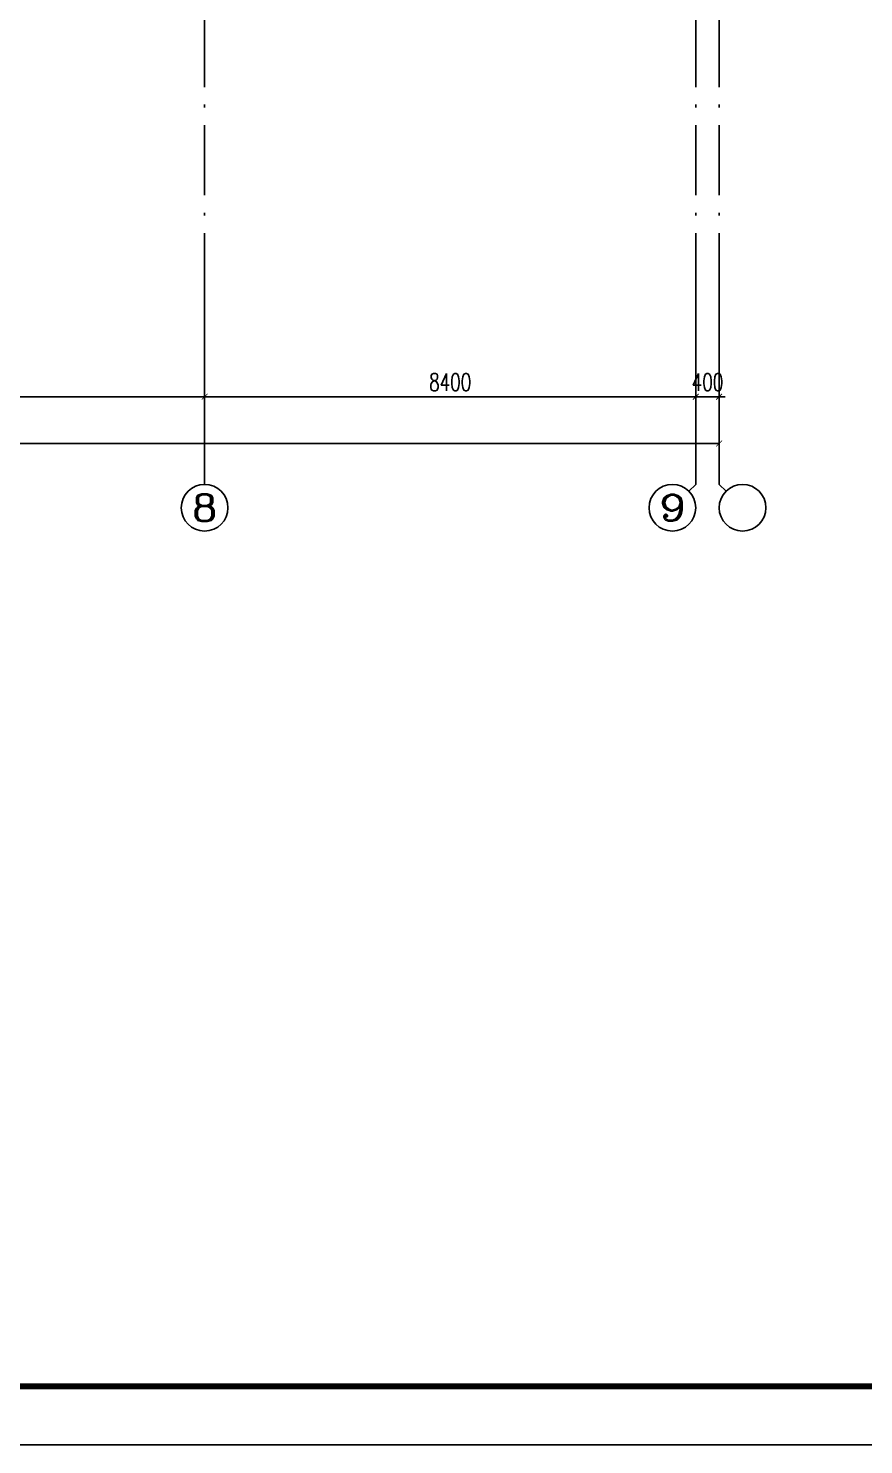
# Model space of a CAD drawing. Extents: x 169490 to 7584583, y -2399407 to 1374371.
# Drawn here: x 1762826 to 1777111, y 795791 to 820035 of the extents above; entities that cross this region are included whole.
import ezdxf
from ezdxf.enums import TextEntityAlignment as Align

# ---------------------------------------------------------------- set-up
doc = ezdxf.new("R2010")
doc.units = 0
doc.header["$LTSCALE"] = 100
doc.linetypes.add('D3轴线点划线', pattern=[18.5, 12, -3, 0.5, -3])
doc.layers.get('0').update_dxf_attribs({"linetype": 'CONTINUOUS'})
doc.layers.get('DEFPOINTS').update_dxf_attribs({"linetype": 'CONTINUOUS'})
for name, color, linetype in [('AXIS', 3, 'CONTINUOUS'), ('AXIS_TEXT', 4, 'CONTINUOUS'), ('C-AXIS(轴号)', 3, 'CONTINUOUS'), ('C-AXIS-T(字)', 7, 'CONTINUOUS'), ('C-DOTE', 8, 'D3轴线点划线'), ('图框', 140, 'CONTINUOUS')]:
    doc.layers.add(name, color=color, linetype=linetype)
doc.layers.add('砼柱', color=2, linetype='CONTINUOUS', lineweight=35)
doc.styles.add('_TCH_AXIS', font='COMPLEX', dxfattribs={"bigfont": 'GBCBIG'})
doc.styles.add('_TCH_DIM_T3', font='SIMPLEX.shx', dxfattribs={"width": 0.705882, "bigfont": 'GBCBIG.shx'})
doc.styles.add('COMPLEX', font='COMPLEX')
doc.dimstyles.new('_TCH_ARCH&&100', dxfattribs={"dimtxt": 297.5, "dimasz": 100, "dimexe": 250, "dimexo": 300, "dimgap": 100, "dimtad": 1, "dimdec": 0, "dimzin": 0, "dimdsep": 46, "dimtxsty": '_TCH_DIM_T3', "dimblk": 'ARCHTICK', "dimcen": 0.09, "dimclrt": 7, "dimazin": 2, "dimtfac": 1, "dimtdec": 0, "dimtix": 1, "dimtmove": 2, "dimatfit": 3, "dimfxl": 1, "dimtolj": 1, "dimtzin": 0, "dimarcsym": 0})

# ---------------------------------------------------------------- blocks, each defined once
blk = doc.blocks.new('_ARCHTICK')
at = {"const_width": 0.15}
blk.add_lwpolyline([(-0.5, -0.5), (0.5, 0.5)], dxfattribs=at)
blk = doc.blocks.new('*D1757')
at = {"layer": 'AXIS', "color": 0, "lineweight": -2, "transparency": 16777216}
for p, q in [((1719641, 815929), (1719641, 812679)), ((1774641, 815929), (1774641, 812679)), ((1719641, 812929), (1774641, 812929))]:
    blk.add_line(p, q, dxfattribs=at)
at = {"layer": 'DEFPOINTS', "color": 0, "transparency": 16777216}
for p in [(1719641, 816229), (1774641, 816229), (1774641, 812929)]:
    blk.add_point(p, dxfattribs=at)
at = {"layer": 'AXIS', "color": 0, "lineweight": -2, "transparency": 16777216, "xscale": 100, "yscale": 100, "zscale": 100, "rotation": 180}
blk.add_blockref('_ARCHTICK', (1719641, 812929), dxfattribs=at)
at = {"layer": 'AXIS', "color": 0, "lineweight": -2, "transparency": 16777216, "xscale": 100, "yscale": 100, "zscale": 100}
blk.add_blockref('_ARCHTICK', (1774641, 812929), dxfattribs=at)
at = {"layer": 'AXIS', "color": 7, "transparency": 16777216, "insert": (1747141, 813178), "char_height": 297.5, "attachment_point": 5, "style": '_TCH_DIM_T3'}
blk.add_mtext('\\A1;55000', dxfattribs=at)
blk = doc.blocks.new('*D1758')
at = {"layer": 'AXIS', "color": 0, "lineweight": -2, "transparency": 16777216}
for p, q in [((1774241, 815929), (1774241, 813479)), ((1774641, 815929), (1774641, 813479)), ((1774241, 813729), (1774141, 813729)), ((1774241, 813729), (1774641, 813729)), ((1774641, 813729), (1774741, 813729))]:
    blk.add_line(p, q, dxfattribs=at)
at = {"layer": 'DEFPOINTS', "color": 0, "transparency": 16777216}
for p in [(1774241, 816229), (1774641, 816229), (1774641, 813729)]:
    blk.add_point(p, dxfattribs=at)
at = {"layer": 'AXIS', "color": 0, "lineweight": -2, "transparency": 16777216, "xscale": 100, "yscale": 100, "zscale": 100}
blk.add_blockref('_ARCHTICK', (1774241, 813729), dxfattribs=at)
at = {"layer": 'AXIS', "color": 0, "lineweight": -2, "transparency": 16777216, "xscale": 100, "yscale": 100, "zscale": 100, "rotation": 180}
blk.add_blockref('_ARCHTICK', (1774641, 813729), dxfattribs=at)
at = {"layer": 'AXIS', "color": 7, "transparency": 16777216, "insert": (1774441, 813978), "char_height": 297.5, "attachment_point": 5, "style": '_TCH_DIM_T3'}
blk.add_mtext('\\A1;400', dxfattribs=at)
blk = doc.blocks.new('*D1759')
at = {"layer": 'AXIS', "color": 0, "lineweight": -2, "transparency": 16777216}
for p, q in [((1765841, 815929), (1765841, 813479)), ((1774241, 815929), (1774241, 813479)), ((1765841, 813729), (1774241, 813729))]:
    blk.add_line(p, q, dxfattribs=at)
at = {"layer": 'DEFPOINTS', "color": 0, "transparency": 16777216}
for p in [(1765841, 816229), (1774241, 816229), (1774241, 813729)]:
    blk.add_point(p, dxfattribs=at)
at = {"layer": 'AXIS', "color": 0, "lineweight": -2, "transparency": 16777216, "xscale": 100, "yscale": 100, "zscale": 100, "rotation": 180}
blk.add_blockref('_ARCHTICK', (1765841, 813729), dxfattribs=at)
at = {"layer": 'AXIS', "color": 0, "lineweight": -2, "transparency": 16777216, "xscale": 100, "yscale": 100, "zscale": 100}
blk.add_blockref('_ARCHTICK', (1774241, 813729), dxfattribs=at)
at = {"layer": 'AXIS', "color": 7, "transparency": 16777216, "insert": (1770041, 813978), "char_height": 297.5, "attachment_point": 5, "style": '_TCH_DIM_T3'}
blk.add_mtext('\\A1;8400', dxfattribs=at)
blk = doc.blocks.new('*D1760')
at = {"layer": 'AXIS', "color": 0, "lineweight": -2, "transparency": 16777216}
for p, q in [((1758441, 815929), (1758441, 813479)), ((1765841, 815929), (1765841, 813479)), ((1758441, 813729), (1765841, 813729))]:
    blk.add_line(p, q, dxfattribs=at)
at = {"layer": 'DEFPOINTS', "color": 0, "transparency": 16777216}
for p in [(1758441, 816229), (1765841, 816229), (1765841, 813729)]:
    blk.add_point(p, dxfattribs=at)
at = {"layer": 'AXIS', "color": 0, "lineweight": -2, "transparency": 16777216, "xscale": 100, "yscale": 100, "zscale": 100, "rotation": 180}
blk.add_blockref('_ARCHTICK', (1758441, 813729), dxfattribs=at)
at = {"layer": 'AXIS', "color": 0, "lineweight": -2, "transparency": 16777216, "xscale": 100, "yscale": 100, "zscale": 100}
blk.add_blockref('_ARCHTICK', (1765841, 813729), dxfattribs=at)
at = {"layer": 'AXIS', "color": 7, "transparency": 16777216, "insert": (1762141, 813978), "char_height": 297.5, "attachment_point": 5, "style": '_TCH_DIM_T3'}
blk.add_mtext('\\A1;7400', dxfattribs=at)
blk = doc.blocks.new('_AXISO')
blk.add_circle((0, 0), 0.5)
at = {"layer": 'AXIS_TEXT', "style": 'COMPLEX', "width": 1.041667}
blk.add_attdef('A', text='', height=0.56, dxfattribs=at).set_placement((-0.25, -0.28), (0.25, -0.28), align=Align.FIT)

msp = doc.modelspace()

# ---------------------------------------------------------------- linework, layer by layer
at = {"layer": 'C-AXIS(轴号)'}
for p, q in [((1765840.5, 816228.9), (1765840.5, 812228.9)), ((1774240.5, 816228.9), (1774240.5, 812228.9)), ((1774640.5, 816228.9), (1774640.5, 812228.9)), ((1774123.3, 812111.7), (1774240.5, 812228.9)), ((1774757.7, 812111.7), (1774640.5, 812228.9))]:
    msp.add_line(p, q, dxfattribs=at)
at = {"layer": 'C-DOTE'}
for p, q in [((1765840.5, 842428.9), (1765840.5, 816228.9)), ((1774240.5, 842428.9), (1774240.5, 816228.9)), ((1774640.5, 842428.9), (1774640.5, 816228.9))]:
    msp.add_line(p, q, dxfattribs=at)
at = {"layer": '图框'}
msp.add_lwpolyline([(1707296, 795791.4), (1791396, 795791.4), (1791396, 855191.4), (1707296, 855191.4)], close=True, dxfattribs=at)
at = {"layer": '图框', "const_width": 100}
msp.add_lwpolyline([(1709796, 796791.4), (1790396, 796791.4), (1790396, 854191.4), (1709796, 854191.4)], close=True, dxfattribs=at)
at = {"layer": '砼柱', "ltscale": 10}
msp.add_lwpolyline([(1709796, 854191.4), (1783400.9, 854191.4), (1783400.9, 796791.4), (1709796, 796791.4)], close=True, dxfattribs=at)

# ---------------------------------------------------------------- block references
at = {"layer": 'C-AXIS(轴号)'}
ref = msp.add_blockref('_AXISO', (1765840.5, 811828.9), dxfattribs=dict(at, xscale=800, yscale=800, zscale=800))
ref.add_attrib('A', '8', dxfattribs={"layer": 'C-AXIS-T(字)', "height": 452.5, "style": '_TCH_AXIS', "width": 1.5}).set_placement((1765614.2, 811602.6), (1766066.8, 811602.6), align=Align.FIT)
ref = msp.add_blockref('_AXISO', (1773840.5, 811828.9), dxfattribs=dict(at, xscale=800, yscale=800, zscale=800))
ref.add_attrib('A', '9', dxfattribs={"layer": 'C-AXIS-T(字)', "height": 452.5, "style": '_TCH_AXIS', "width": 1.5}).set_placement((1773614.2, 811602.6), (1774066.8, 811602.6), align=Align.FIT)
at = {"layer": 'C-AXIS(轴号)', "xscale": 800, "yscale": 800, "zscale": 800}
msp.add_blockref('_AXISO', (1775040.5, 811828.9), dxfattribs=at)

# ---------------------------------------------------------------- dimensions: what is measured, and where the dimension line sits
at = {"layer": 'AXIS'}
for p1, p2, distance, picture, middle in [((1719640.5, 816228.9), (1774640.5, 816228.9), -3300, '*D1757', (1747140.5, 813177.6)), ((1758440.5, 816228.9), (1765840.5, 816228.9), -2500, '*D1760', (1762140.5, 813977.6)), ((1765840.5, 816228.9), (1774240.5, 816228.9), -2500, '*D1759', (1770040.5, 813977.6)), ((1774240.5, 816228.9), (1774640.5, 816228.9), -2500, '*D1758', (1774440.5, 813977.6))]:
    dim = msp.add_aligned_dim(p1=p1, p2=p2, distance=distance, dimstyle='_TCH_ARCH&&100', dxfattribs=at)
    dim.commit()
    dim.dimension.update_dxf_attribs({"geometry": picture, "text_midpoint": middle})

doc.saveas('drawing.dxf')
